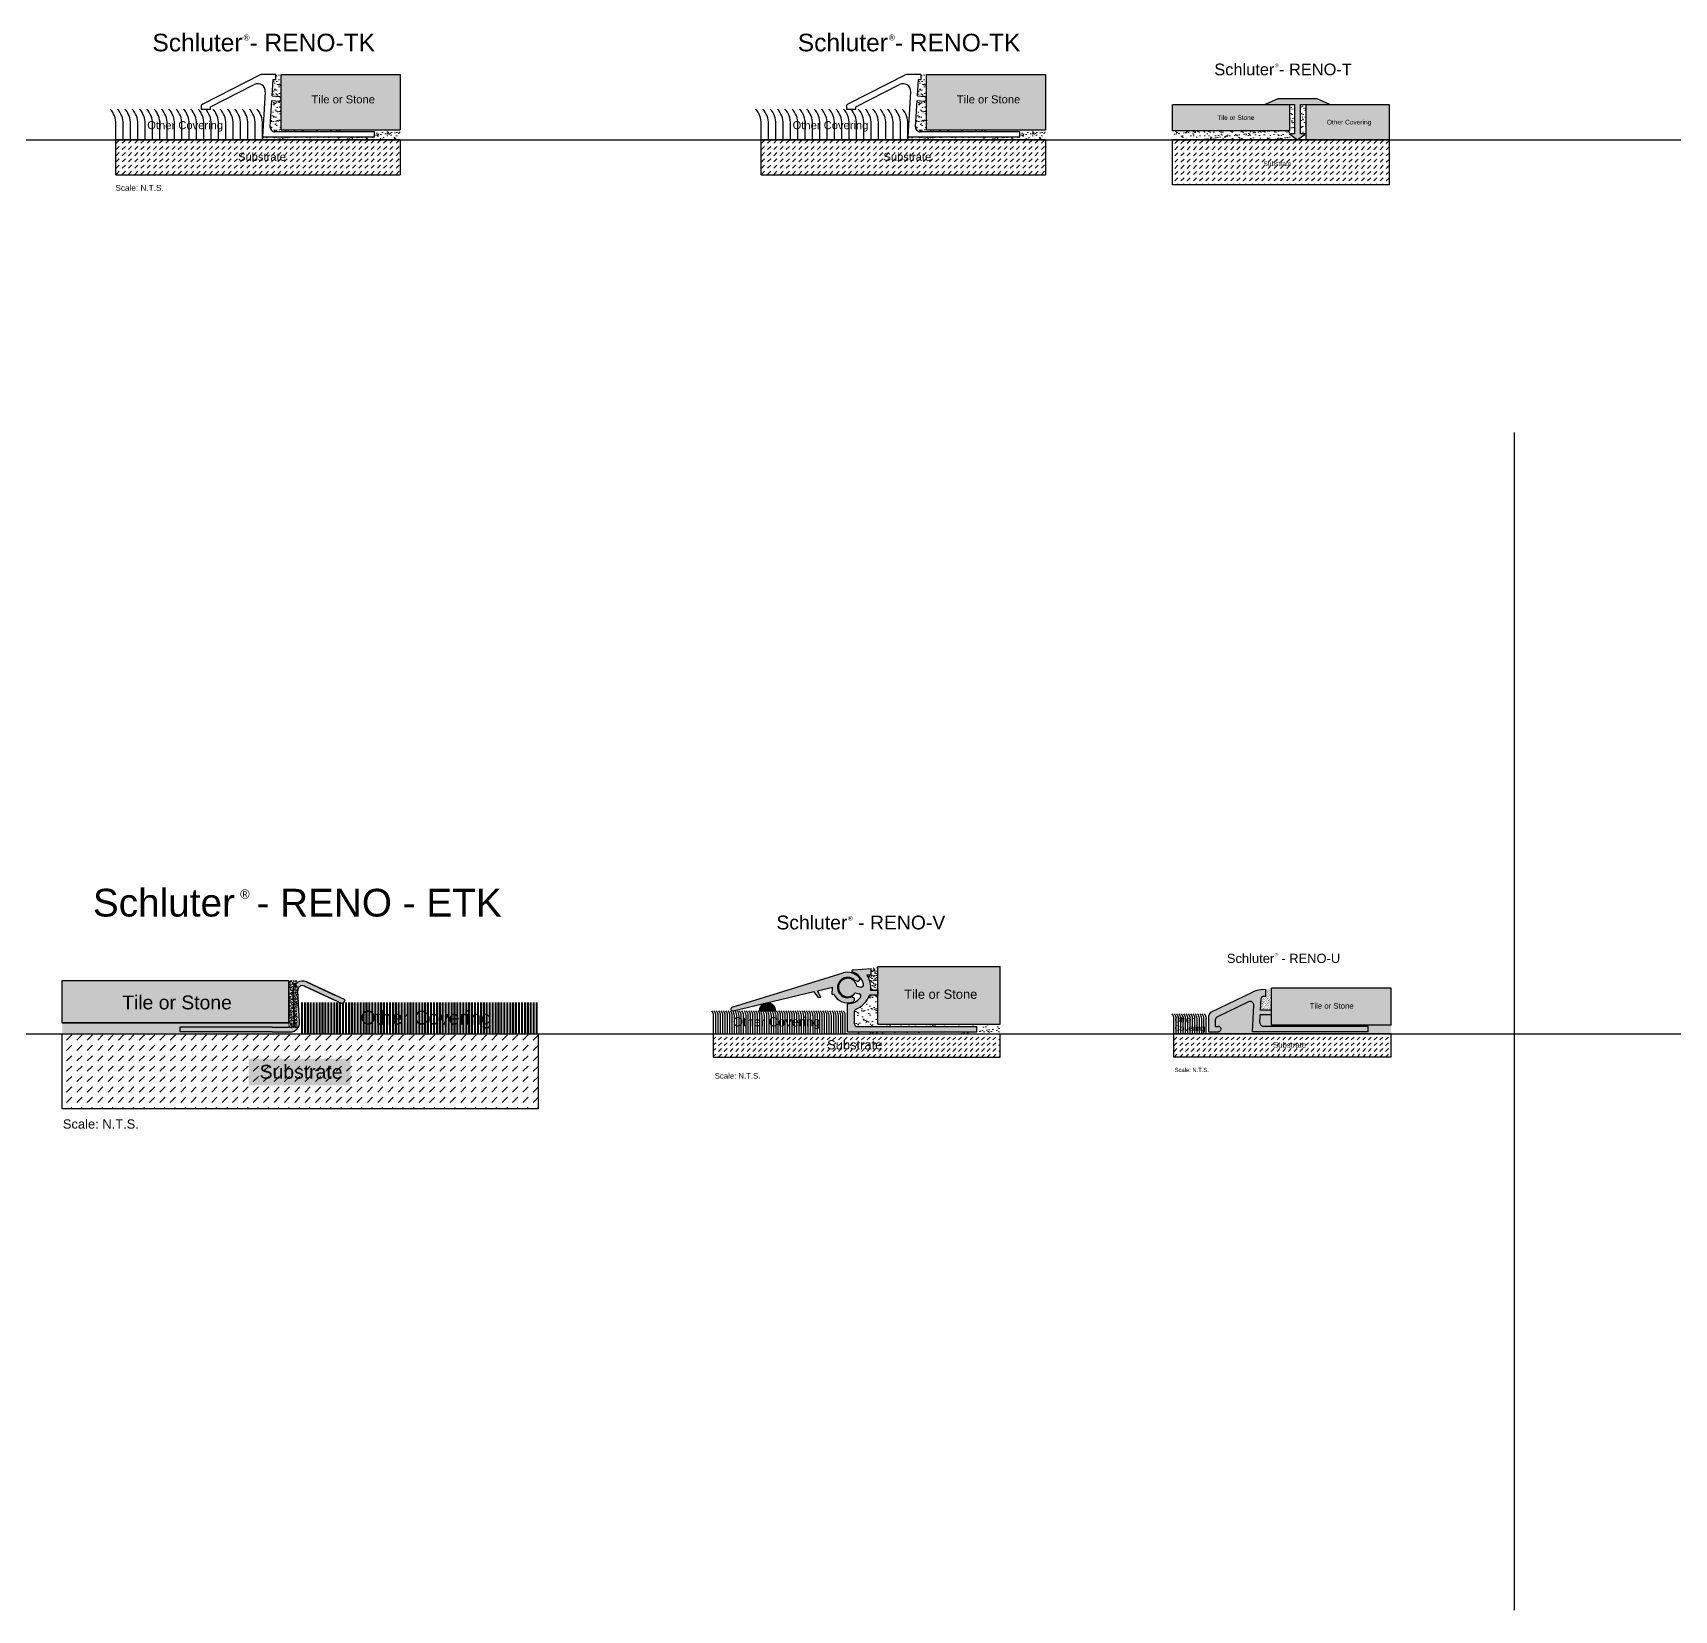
# Model space of a CAD drawing. Header units: inches. Extents: x -272 to 9, y 8 to 62.
# Drawn here: x -80.15 to -66.16, y 47.51 to 60.95 of the extents above; entities that cross this region are included whole.
import ezdxf

# ---------------------------------------------------------------- set-up
doc = ezdxf.new("R2010")
doc.units = ezdxf.units.IN
doc.header["$LTSCALE"] = 0.75
doc.header["$MEASUREMENT"] = 0
doc.linetypes.add('VONLAYER', pattern=[0])
for name, color, linetype in [('1', 1, 'Continuous'), ('Bem', 3, 'Continuous'), ('INSTALLATION', 7, 'Continuous'), ('INSTALLED', 7, 'Continuous'), ('RENO-T', 7, 'Continuous'), ('RENO-TK', 7, 'Continuous'), ('SCHLUTER-RENO-U-80', 7, 'Continuous'), ('SCHLÜTER-RENO-V-125-30', 7, 'Continuous'), ('TEXT', 7, 'Continuous'), ('var3', 7, 'Continuous'), ('var4', 7, 'Continuous')]:
    doc.layers.add(name, color=color, linetype=linetype)
doc.layers.add('HATCH', color=249, linetype='Continuous', lineweight=15)
doc.styles.add('ARIAL', font='arial.ttf')
doc.styles.add('STYLE1', font='arial.ttf')
pattern_1 = [(37.5, (-87.375685, 48.623307), (-0.000629932, 0.0192682), [0, -0.01519997, 0, -0.016999966, 0, -0.016249968]), (7.5, (-87.375685, 48.623307), (0.01769773, 0.028221404), [0, -0.008199984, 0, -0.013699973, 0, -0.00524999]), (327.5, (-87.387985, 48.623307), (0.03114137, 5.6582e-05), [0, -0.00499999, 0, -0.017999964, 0, -0.023499953]), (317.5, (-87.387985, 48.623307), (0.03006122, 0.00877673), [0, -0.002499995, 0, -0.011799976, 0, -0.013499973])]

msp = doc.modelspace()

# ---------------------------------------------------------------- hatches: boundary and pattern name
msp.add_hatch(color=253).paths.add_polyline_path([(-77.968, 52.87), (-79.903, 52.87), (-79.903, 52.512), (-77.968, 52.512)])
h = msp.add_hatch()
h.set_pattern_fill('DASH', color=256, scale=0.019685, angle=45, style=0)
h.set_pattern_definition([(45, (-82.513, 47.6803), (9e-18, 0.08838817), [0.0624999, -0.0624999])])
h.paths.add_polyline_path([(-79.898, 52.418), (-75.842, 52.418), (-75.842, 51.781), (-79.898, 51.781)])
at = {"true_color": 0xffffff}
msp.add_hatch(color=7, dxfattribs=at).paths.add_polyline_path([(-78.31, 52.207), (-77.44, 52.207), (-77.44, 51.979), (-78.31, 51.979)])
at = {"layer": 'Bem'}
msp.add_hatch(color=0, dxfattribs=at).paths.add_polyline_path([(-77.818, 52.861, 0.567987), (-77.93, 52.785), (-77.916, 52.516, -0.428611), (-77.955, 52.474), (-78.11, 52.474), (-78.898, 52.474), (-78.898, 52.435), (-78.11, 52.435), (-77.955, 52.435, 0.429635), (-77.876, 52.518), (-77.891, 52.787, -0.569168), (-77.835, 52.825), (-77.505, 52.671), (-77.488, 52.707)])
h = msp.add_hatch(dxfattribs=at)
h.set_pattern_fill('AR-SAND', scale=0.0003937, style=0)
h.set_pattern_definition(pattern_1)
h.paths.add_polyline_path([(-77.969, 52.873), (-77.893, 52.873), (-77.893, 52.471), (-77.969, 52.471)])
h = msp.add_hatch(dxfattribs=at)
h.set_pattern_fill('PLAST', color=1, scale=0.003937, angle=90, style=0)
h.set_pattern_definition([(90, (-87.375685, 48.623307), (-0.02499995, 2e-18), []), (90, (-87.37881, 48.623307), (-0.02499995, 2e-18), []), (90, (-87.381935, 48.623307), (-0.02499995, 2e-18), [])])
h.paths.add_polyline_path([(-77.862, 52.685), (-75.844, 52.685), (-75.844, 52.422), (-77.862, 52.422)])
h = msp.add_hatch(dxfattribs=at)
h.set_pattern_fill('AR-SAND', scale=0.0003937, style=0)
h.set_pattern_definition(pattern_1)
h.paths.add_polyline_path([(-77.947, 52.511), (-79.898, 52.511), (-79.898, 52.417), (-77.947, 52.417)])
at = {"layer": 'HATCH', "linetype": 'Continuous'}
h = msp.add_hatch(dxfattribs=at)
h.set_pattern_fill('AR-SAND', color=255, scale=0.03, style=0)
h.set_pattern_definition([(37.5, (-82.35652, 57.301523), (-0.0018898, 0.0578047), [0, -0.0456, 0, -0.051, 0, -0.04875]), (7.5, (-82.35652, 57.30152), (0.0530933, 0.0846644), [0, -0.0246, 0, -0.0411, 0, -0.01575]), (327.5, (-82.39342, 57.301523), (0.09342426, 0.00016977), [0, -0.015, 0, -0.054, 0, -0.0705]), (317.5, (-82.39342, 57.30152), (0.0901838, 0.0263303), [0, -0.0075, 0, -0.0354, 0, -0.0405])])
h.paths.add_polyline_path([(-78.088, 60.104, -0.432624), (-78.126, 60.144), (-78.112, 60.37), (-78.054, 60.365, 1), (-78.051, 60.404), (-78.109, 60.409), (-78.1, 60.548), (-78.078, 60.548), (-78.078, 60.593), (-78.033, 60.593), (-78.033, 60.12), (-77.019, 60.12), (-77.019, 60.034), (-78.192, 60.034), (-78.192, 60.06), (-77.236, 60.06), (-77.236, 60.104)])
for color, points in [(9, [(-77.019, 60.593), (-78.033, 60.593), (-78.033, 60.12), (-77.019, 60.12)]), (9, [(-71.52, 60.593), (-72.533, 60.593), (-72.533, 60.12), (-71.52, 60.12)]), (7, [(-69.204, 60.384), (-69.538, 60.384), (-69.646, 60.337), (-69.396, 60.337), (-69.396, 60.086), (-69.438, 60.086), (-69.371, 60.034), (-69.304, 60.086), (-69.346, 60.086), (-69.346, 60.337), (-69.095, 60.337)]), (7, [(-74.189, 52.645, 0.967304), (-74.181, 52.615), (-73.492, 52.778), (-73.452, 52.727), (-73.433, 52.732), (-73.462, 52.786), (-73.335, 52.816), (-73.337, 52.755), (-73.323, 52.758, 0.394969), (-73.158, 52.692, 0.592197), (-73.153, 52.726), (-73.166, 52.736, -1.913375), (-73.146, 52.877), (-73.132, 52.87, 1.018264), (-73.111, 52.903, 0.283813), (-73.244, 52.937)]), (7, [(-73.094, 52.817), (-73.127, 52.825, 5.138733), (-73.141, 52.768), (-73.107, 52.76, -0.546488), (-73.096, 52.729, -0.231754), (-73.205, 52.675), (-73.205, 52.437), (-72.103, 52.437), (-72.103, 52.481), (-73.126, 52.481, -0.414214), (-73.146, 52.5), (-73.146, 52.611, -0.30896), (-73.134, 52.63, 0.218984), (-73.019, 52.748), (-72.947, 52.748), (-72.947, 52.792), (-73.01, 52.792, 0.171827), (-73.04, 52.919), (-73.005, 52.919), (-73.005, 52.974), (-73.16, 52.963, 0.697051), (-73.164, 52.945, -0.27319), (-73.07, 52.841, -0.546488)]), (9, [(-72.947, 52.992), (-71.906, 52.992), (-71.906, 52.5), (-72.947, 52.5)]), (7, [(-69.743, 52.662), (-69.754, 52.437), (-68.77, 52.437), (-68.77, 52.482), (-69.66, 52.482, -0.429634), (-69.691, 52.516), (-69.688, 52.581), (-69.593, 52.581), (-69.593, 52.62), (-69.686, 52.62), (-69.68, 52.72, -0.39896), (-69.661, 52.738), (-69.64, 52.738), (-69.64, 52.797), (-69.683, 52.794, 0.091053), (-69.751, 52.775), (-70.106, 52.603, 0.287641), (-70.128, 52.568), (-70.128, 52.437), (-70.045, 52.437, 0.414214), (-70.022, 52.46, 0.414214), (-70.045, 52.482), (-70.069, 52.482), (-70.069, 52.543, -0.287641), (-70.058, 52.561), (-69.788, 52.692, -0.57045)]), (9, [(-68.573, 52.807), (-69.593, 52.807), (-69.593, 52.492), (-68.573, 52.492)]), (9, [(-73.819, 52.614, 0.414214), (-73.888, 52.684), (-73.92, 52.677, 0.283229), (-73.958, 52.614)])]:
    msp.add_hatch(color=color, dxfattribs=at).paths.add_polyline_path(points)
h = msp.add_hatch(dxfattribs=at)
h.set_pattern_fill('AR-SAND', color=255, scale=0.03, style=0)
h.set_pattern_definition([(37.5, (-76.85683, 57.301523), (-0.0018898, 0.0578047), [0, -0.0456, 0, -0.051, 0, -0.04875]), (7.5, (-76.85683, 57.30152), (0.0530933, 0.0846644), [0, -0.0246, 0, -0.0411, 0, -0.01575]), (327.5, (-76.89373, 57.301523), (0.09342426, 0.00016977), [0, -0.015, 0, -0.054, 0, -0.0705]), (317.5, (-76.89373, 57.30152), (0.0901838, 0.0263303), [0, -0.0075, 0, -0.0354, 0, -0.0405])])
h.paths.add_polyline_path([(-72.588, 60.104, -0.432624), (-72.626, 60.144), (-72.612, 60.37), (-72.555, 60.365, 1), (-72.551, 60.404), (-72.609, 60.409), (-72.601, 60.548), (-72.578, 60.548), (-72.578, 60.593), (-72.533, 60.593), (-72.533, 60.12), (-71.52, 60.12), (-71.52, 60.034), (-72.692, 60.034), (-72.692, 60.06), (-71.736, 60.06), (-71.736, 60.104)])
h = msp.add_hatch(dxfattribs=at)
h.set_pattern_fill('AR-SAND', scale=0.03, style=0)
h.set_pattern_definition([(37.5, (-70.4709, 58.67839), (-0.0018898, 0.0578047), [0, -0.0456, 0, -0.051, 0, -0.04875]), (7.5, (-70.4709, 58.67839), (0.0530933, 0.0846644), [0, -0.0246, 0, -0.0411, 0, -0.01575]), (327.5, (-70.5078, 58.67839), (0.0934243, 0.0001698), [0, -0.015, 0, -0.054, 0, -0.0705]), (317.5, (-70.5078, 58.67839), (0.0901838, 0.0263303), [0, -0.0075, 0, -0.0354, 0, -0.0405])])
h.paths.add_polyline_path([(-69.297, 60.334), (-69.346, 60.334), (-69.346, 60.086), (-69.304, 60.086), (-69.371, 60.034), (-69.297, 60.034)])
h.paths.add_polyline_path([(-69.438, 60.086), (-69.396, 60.086), (-69.396, 60.334), (-69.436, 60.334), (-69.436, 60.112), (-70.435, 60.112), (-70.435, 60.034), (-69.371, 60.034), (-69.371, 60.034)])
h = msp.add_hatch(color=254, dxfattribs=at)
h.paths.add_polyline_path([(-69.436, 60.112), (-69.436, 60.334), (-70.435, 60.334), (-70.435, 60.112)])
h.paths.add_polyline_path([(-69.297, 60.034), (-68.587, 60.034), (-68.587, 60.334), (-69.297, 60.334)])
h = msp.add_hatch(dxfattribs=at)
h.set_pattern_fill('DASH', scale=0.3, angle=45, style=0)
h.set_pattern_definition([(45, (-82.35652, 57.301523), (3e-18, 0.053033), [0.0375, -0.0375])])
h.paths.add_polyline_path([(-77.019, 59.737), (-77.019, 60.034), (-79.442, 60.034), (-79.442, 59.737)])
h.paths.add_polyline_path([(-78.418, 59.837), (-77.974, 59.837), (-77.974, 59.943), (-78.418, 59.943)], flags=24)
h = msp.add_hatch(dxfattribs=at)
h.set_pattern_fill('DASH', scale=0.3, angle=45, style=0)
h.set_pattern_definition([(45, (-76.85683, 57.301523), (3e-18, 0.053033), [0.0375, -0.0375])])
h.paths.add_polyline_path([(-71.52, 59.737), (-71.52, 60.034), (-73.942, 60.034), (-73.942, 59.737)])
h.paths.add_polyline_path([(-72.918, 59.837), (-72.475, 59.837), (-72.475, 59.943), (-72.918, 59.943)], flags=24)
h = msp.add_hatch(dxfattribs=at)
h.set_pattern_fill('DASH', scale=0.3, angle=45, style=0)
h.set_pattern_definition([(45, (-70.470902, 58.67839), (3e-18, 0.053033), [0.0375, -0.0375])])
h.paths.add_polyline_path([(-70.435, 59.651), (-68.587, 59.651), (-68.587, 60.034), (-70.435, 60.034)])
h.paths.add_polyline_path([(-69.672, 59.801), (-69.412, 59.801), (-69.412, 59.863), (-69.672, 59.863)], flags=24)
h = msp.add_hatch(dxfattribs=at)
h.set_pattern_fill('AR-SAND', scale=0.015748, style=0)
h.set_pattern_definition([(37.5, (-89.89458, 48.566603), (-0.00099202, 0.03034362), [0, -0.02393696, 0, -0.0267716, 0, -0.0255905]), (7.5, (-89.89458, 48.566603), (0.02787044, 0.04444316), [0, -0.01291336, 0, -0.02157476, 0, -0.0082677]), (327.5, (-89.91395, 48.566603), (0.049041506, 8.912e-05), [0, -0.007874, 0, -0.0283464, 0, -0.0370078]), (317.5, (-89.91395, 48.566603), (0.04734048, 0.01382163), [0, -0.003937, 0, -0.01858264, 0, -0.0212598])])
h.paths.add_polyline_path([(-72.947, 52.992), (-73.005, 52.974), (-73.005, 52.919), (-73.04, 52.919, -0.171827), (-73.01, 52.792), (-72.947, 52.792)])
h = msp.add_hatch(dxfattribs=at)
h.set_pattern_fill('AR-SAND', scale=0.03937, style=0)
h.set_pattern_definition([(37.5, (-89.89458, 48.566603), (-0.00248005, 0.07585905), [0, -0.0598424, 0, -0.066929, 0, -0.06397625]), (7.5, (-89.89458, 48.5666), (0.0696761, 0.1111079), [0, -0.0322834, 0, -0.0539369, 0, -0.02066925]), (327.5, (-89.943005, 48.5666), (0.12260377, 0.0002228), [0, -0.019685, 0, -0.070866, 0, -0.0925195]), (317.5, (-89.94301, 48.5666), (0.1183512, 0.0345541), [0, -0.0098425, 0, -0.0464566, 0, -0.0531495])])
h.paths.add_polyline_path([(-72.947, 52.748), (-73.019, 52.748, -0.218984), (-73.134, 52.63, 0.30896), (-73.146, 52.611), (-73.146, 52.5, 0.414214), (-73.126, 52.481), (-72.103, 52.481), (-72.103, 52.437), (-73.205, 52.437), (-73.225, 52.418), (-71.906, 52.418), (-71.906, 52.5), (-72.947, 52.5)])
h = msp.add_hatch(dxfattribs=at)
h.set_pattern_fill('AR-SAND', scale=0.007874, style=0)
h.set_pattern_definition([(37.5, (-70.325184, 52.22067), (-0.00049601, 0.01517181), [0, -0.01196848, 0, -0.0133858, 0, -0.01279525]), (7.5, (-70.325184, 52.22067), (0.01393522, 0.02222158), [0, -0.00645668, 0, -0.01078738, 0, -0.00413385]), (327.5, (-70.334869, 52.22067), (0.02452075, 4.456e-05), [0, -0.003937, 0, -0.0141732, 0, -0.0185039]), (317.5, (-70.33487, 52.22067), (0.02367024, 0.0069108), [0, -0.0019685, 0, -0.00929132, 0, -0.0106299])])
h.paths.add_polyline_path([(-69.593, 52.807), (-69.64, 52.797), (-69.64, 52.738), (-69.661, 52.738, 0.39896), (-69.68, 52.72), (-69.686, 52.62), (-69.593, 52.62)])
h = msp.add_hatch(dxfattribs=at)
h.set_pattern_fill('AR-SAND', scale=0.019685, style=0)
h.set_pattern_definition([(37.5, (-70.325184, 52.22067), (-0.00124, 0.0379295), [0, -0.0299212, 0, -0.0334645, 0, -0.0319881]), (7.5, (-70.325184, 52.22067), (0.034838, 0.055554), [0, -0.0161417, 0, -0.02696845, 0, -0.01033463]), (327.5, (-70.349397, 52.22067), (0.0613019, 0.0001114), [0, -0.0098425, 0, -0.035433, 0, -0.04625975]), (317.5, (-70.349397, 52.22067), (0.0591756, 0.017277), [0, -0.00492125, 0, -0.0232283, 0, -0.02657475])])
h.paths.add_polyline_path([(-69.743, 52.662, 0.57045), (-69.788, 52.692), (-70.058, 52.561, 0.287641), (-70.069, 52.543), (-70.069, 52.482), (-70.045, 52.482, -0.414214), (-70.022, 52.46, -0.414214), (-70.045, 52.437), (-70.128, 52.437), (-70.148, 52.418), (-68.573, 52.418), (-68.573, 52.492), (-69.593, 52.492), (-69.593, 52.581), (-69.688, 52.581), (-69.691, 52.516, 0.429634), (-69.66, 52.482), (-68.77, 52.482), (-68.77, 52.437), (-69.754, 52.437)])
h = msp.add_hatch(dxfattribs=at)
h.set_pattern_fill('DASH', scale=0.27559, angle=45, style=0)
h.set_pattern_definition([(45, (-89.89458, 48.566603), (4e-18, 0.04871789), [0.03444875, -0.03444875])])
h.paths.add_polyline_path([(-71.906, 52.221), (-71.906, 52.418), (-74.347, 52.418), (-74.347, 52.221)])
h.paths.add_polyline_path([(-73.4, 52.264), (-72.888, 52.264), (-72.888, 52.386), (-73.4, 52.386)], flags=24)
h = msp.add_hatch(dxfattribs=at)
h.set_pattern_fill('DASH', scale=0.27559, angle=45, style=0)
h.set_pattern_definition([(45, (-70.325184, 52.22067), (4e-18, 0.0487179), [0.0344488, -0.0344488])])
h.paths.add_polyline_path([(-68.573, 52.221), (-68.573, 52.418), (-70.424, 52.418), (-70.424, 52.221)])
h.paths.add_polyline_path([(-69.591, 52.287), (-69.284, 52.287), (-69.284, 52.36), (-69.591, 52.36)], flags=24)

# ---------------------------------------------------------------- linework, layer by layer
for p, q in [((-77.968, 52.87), (-77.968, 52.512)), ((-77.968, 52.512), (-79.903, 52.512))]:
    msp.add_line(p, q)
at = {"color": 1}
msp.add_lwpolyline([(-77.968, 52.87), (-79.903, 52.87), (-79.903, 52.512), (-77.968, 52.512)], close=True, dxfattribs=at)
msp.add_lwpolyline([(-79.898, 52.418), (-75.842, 52.418), (-75.842, 51.781), (-79.898, 51.781)], close=True)
at = {"layer": '1'}
for p, q in [((-89.34, 60.034), (-50.345, 60.034)), ((-67.524, 57.541), (-67.524, 47.509)), ((-90.769, 52.418), (8.64, 52.418))]:
    msp.add_line(p, q, dxfattribs=at)
at = {"layer": 'INSTALLATION', "color": 1, "linetype": 'Continuous'}
for p, q in [((-72.947, 52.5), (-72.947, 52.992)), ((-72.947, 52.992), (-71.906, 52.992)), ((-71.906, 52.5), (-71.906, 52.992)), ((-69.593, 52.492), (-69.593, 52.807)), ((-68.573, 52.807), (-69.593, 52.807)), ((-68.573, 52.492), (-68.573, 52.807)), ((-73.958, 52.614), (-73.819, 52.614)), ((-73.92, 52.677), (-73.888, 52.684)), ((-74.347, 52.418), (-74.347, 52.575)), ((-74.327, 52.418), (-74.327, 52.575)), ((-74.308, 52.418), (-74.308, 52.575)), ((-74.288, 52.418), (-74.288, 52.575)), ((-74.268, 52.418), (-74.268, 52.575)), ((-74.248, 52.418), (-74.248, 52.575)), ((-74.229, 52.418), (-74.229, 52.575)), ((-74.209, 52.418), (-74.209, 52.575)), ((-74.189, 52.418), (-74.189, 52.575)), ((-74.17, 52.418), (-74.17, 52.575)), ((-74.15, 52.418), (-74.15, 52.575)), ((-74.13, 52.418), (-74.13, 52.575)), ((-74.111, 52.418), (-74.111, 52.575)), ((-74.091, 52.418), (-74.091, 52.575)), ((-74.071, 52.418), (-74.071, 52.575)), ((-74.052, 52.418), (-74.052, 52.575)), ((-74.032, 52.418), (-74.032, 52.575)), ((-74.012, 52.418), (-74.012, 52.575)), ((-73.993, 52.418), (-73.993, 52.575)), ((-73.973, 52.418), (-73.973, 52.575)), ((-73.953, 52.418), (-73.953, 52.575)), ((-73.934, 52.418), (-73.934, 52.575)), ((-73.914, 52.418), (-73.914, 52.575)), ((-73.894, 52.418), (-73.894, 52.575)), ((-73.874, 52.418), (-73.874, 52.575)), ((-73.855, 52.418), (-73.855, 52.575)), ((-73.835, 52.418), (-73.835, 52.575)), ((-73.815, 52.418), (-73.815, 52.575)), ((-73.796, 52.418), (-73.796, 52.575)), ((-73.776, 52.418), (-73.776, 52.575)), ((-73.756, 52.418), (-73.756, 52.575)), ((-73.737, 52.418), (-73.737, 52.575)), ((-73.717, 52.418), (-73.717, 52.575)), ((-73.697, 52.418), (-73.697, 52.575)), ((-73.678, 52.418), (-73.678, 52.575)), ((-73.658, 52.418), (-73.658, 52.575)), ((-73.638, 52.418), (-73.638, 52.575)), ((-73.619, 52.418), (-73.619, 52.575)), ((-73.599, 52.418), (-73.599, 52.575)), ((-73.579, 52.418), (-73.579, 52.575)), ((-73.56, 52.418), (-73.56, 52.575)), ((-73.54, 52.418), (-73.54, 52.575)), ((-73.52, 52.418), (-73.52, 52.575)), ((-73.5, 52.418), (-73.5, 52.575)), ((-73.481, 52.418), (-73.481, 52.575)), ((-73.461, 52.418), (-73.461, 52.575)), ((-73.441, 52.418), (-73.441, 52.575)), ((-73.422, 52.418), (-73.422, 52.575)), ((-73.402, 52.418), (-73.402, 52.575)), ((-73.382, 52.418), (-73.382, 52.575)), ((-73.363, 52.418), (-73.363, 52.575)), ((-73.343, 52.418), (-73.343, 52.575)), ((-73.323, 52.418), (-73.323, 52.575)), ((-73.304, 52.418), (-73.304, 52.575)), ((-73.284, 52.418), (-73.284, 52.575)), ((-73.264, 52.418), (-73.264, 52.575)), ((-73.245, 52.418), (-73.245, 52.575)), ((-73.225, 52.418), (-73.225, 52.575)), ((-72.947, 52.5), (-71.906, 52.5)), ((-70.424, 52.221), (-70.424, 52.549)), ((-70.404, 52.418), (-70.404, 52.549)), ((-70.384, 52.418), (-70.384, 52.549)), ((-70.365, 52.418), (-70.365, 52.549)), ((-70.345, 52.418), (-70.345, 52.549)), ((-70.325, 52.418), (-70.325, 52.549)), ((-70.305, 52.418), (-70.305, 52.549)), ((-70.286, 52.418), (-70.286, 52.549)), ((-70.266, 52.418), (-70.266, 52.549)), ((-70.246, 52.418), (-70.246, 52.549)), ((-70.227, 52.418), (-70.227, 52.549)), ((-70.207, 52.418), (-70.207, 52.549)), ((-70.187, 52.418), (-70.187, 52.549)), ((-70.168, 52.418), (-70.168, 52.549)), ((-70.148, 52.418), (-70.148, 52.549)), ((-68.573, 52.492), (-69.593, 52.492)), ((-74.347, 52.221), (-74.347, 52.418)), ((-74.347, 52.418), (-71.906, 52.418)), ((-71.906, 52.221), (-71.906, 52.418)), ((-68.573, 52.418), (-70.424, 52.418)), ((-68.573, 52.221), (-68.573, 52.418)), ((-74.347, 52.221), (-71.906, 52.221)), ((-68.573, 52.221), (-70.424, 52.221))]:
    msp.add_line(p, q, dxfattribs=at)
for centre, radius, start, end in [((-74.406, 52.575), 0.0591, 0, 41.8103), ((-74.386, 52.575), 0.0591, 0, 41.8103), ((-74.367, 52.575), 0.0591, 0, 41.8103), ((-74.347, 52.575), 0.0591, 0, 41.8103), ((-74.327, 52.575), 0.0591, 0, 41.8103), ((-74.308, 52.575), 0.0591, 0, 41.8103), ((-74.288, 52.575), 0.0591, 0, 41.8103), ((-74.268, 52.575), 0.0591, 0, 41.8103), ((-74.248, 52.575), 0.0591, 0, 41.8103), ((-74.229, 52.575), 0.0591, 0, 41.4772), ((-74.209, 52.575), 0.0591, 0, 41.8103), ((-74.189, 52.575), 0.0591, 0, 41.8103), ((-74.17, 52.575), 0.0591, 0, 41.8103), ((-74.15, 52.575), 0.0591, 0, 41.8103), ((-74.13, 52.575), 0.0591, 0, 41.8103), ((-74.111, 52.575), 0.0591, 0, 41.8103), ((-74.091, 52.575), 0.0591, 0, 41.8103), ((-74.071, 52.575), 0.0591, 0, 41.8103), ((-74.052, 52.575), 0.0591, 0, 41.8103), ((-74.032, 52.575), 0.0591, 0, 41.8103), ((-74.012, 52.575), 0.0591, 0, 41.8103), ((-73.888, 52.614), 0.0697, 116.7453, 180), ((-73.993, 52.575), 0.0591, 0, 41.8103), ((-73.973, 52.575), 0.0591, 0, 41.8103), ((-73.953, 52.575), 0.0591, 0, 41.8103), ((-73.934, 52.575), 0.0591, 0, 41.8103), ((-73.888, 52.614), 0.0697, 0, 90), ((-73.914, 52.575), 0.0591, 0, 41.8103), ((-73.894, 52.575), 0.0591, 0, 41.8103), ((-73.874, 52.575), 0.0591, 0, 41.8103), ((-73.855, 52.575), 0.0591, 0, 41.8103), ((-73.835, 52.575), 0.0591, 0, 41.8103), ((-73.815, 52.575), 0.0591, 0, 41.8103), ((-73.796, 52.575), 0.0591, 0, 41.8103), ((-73.776, 52.575), 0.0591, 0, 41.8103), ((-73.756, 52.575), 0.0591, 0, 41.8103), ((-73.737, 52.575), 0.0591, 0, 41.8103), ((-73.717, 52.575), 0.0591, 0, 41.8103), ((-73.697, 52.575), 0.0591, 0, 41.8103), ((-73.678, 52.575), 0.0591, 0, 41.8103), ((-73.658, 52.575), 0.0591, 0, 41.8103), ((-73.638, 52.575), 0.0591, 0, 41.8103), ((-73.619, 52.575), 0.0591, 0, 41.8103), ((-73.599, 52.575), 0.0591, 0, 41.8103), ((-73.579, 52.575), 0.0591, 0, 41.8103), ((-73.56, 52.575), 0.0591, 0, 41.8103), ((-73.54, 52.575), 0.0591, 0, 41.8103), ((-73.52, 52.575), 0.0591, 0, 41.8103), ((-73.5, 52.575), 0.0591, 0, 41.8103), ((-73.481, 52.575), 0.0591, 0, 41.8103), ((-73.461, 52.575), 0.0591, 0, 41.8103), ((-73.441, 52.575), 0.0591, 0, 41.8103), ((-73.422, 52.575), 0.0591, 0, 41.8103), ((-73.402, 52.575), 0.0591, 0, 41.8103), ((-73.382, 52.575), 0.0591, 0, 41.8103), ((-73.363, 52.575), 0.0591, 0, 41.8103), ((-73.343, 52.575), 0.0591, 0, 41.8103), ((-73.323, 52.575), 0.0591, 0, 41.8103), ((-73.304, 52.575), 0.0591, 0, 41.8103), ((-73.284, 52.575), 0.0591, 0, 41.8103), ((-70.483, 52.549), 0.0591, 0, 41.8103), ((-70.463, 52.549), 0.0591, 0, 41.8103), ((-70.443, 52.549), 0.0591, 0, 41.8103), ((-70.424, 52.549), 0.0591, 0, 41.8103), ((-70.404, 52.549), 0.0591, 0, 41.8103), ((-70.384, 52.549), 0.0591, 0, 41.8103), ((-70.365, 52.549), 0.0591, 0, 41.8103), ((-70.345, 52.549), 0.0591, 0, 41.8103), ((-70.325, 52.549), 0.0591, 0, 41.8103), ((-70.305, 52.549), 0.0591, 0, 41.8103), ((-70.286, 52.549), 0.0591, 0, 41.8103), ((-70.266, 52.549), 0.0591, 0, 41.8103), ((-70.246, 52.549), 0.0591, 0, 41.8103), ((-70.227, 52.549), 0.0591, 0, 41.8103), ((-70.207, 52.549), 0.0591, 0, 41.8103)]:
    msp.add_arc(centre, radius, start, end, dxfattribs=at)
at = {"layer": 'INSTALLED', "color": 1, "linetype": 'Continuous'}
for p, q in [((-78.033, 60.12), (-78.033, 60.593)), ((-78.033, 60.593), (-77.019, 60.593)), ((-77.019, 60.593), (-77.019, 60.12)), ((-72.533, 60.12), (-72.533, 60.593)), ((-72.533, 60.593), (-71.52, 60.593)), ((-71.52, 60.593), (-71.52, 60.12)), ((-69.436, 60.334), (-70.435, 60.334)), ((-70.435, 60.112), (-70.435, 60.334)), ((-69.436, 60.112), (-69.436, 60.334)), ((-69.297, 60.034), (-69.297, 60.334)), ((-68.587, 60.334), (-69.297, 60.334)), ((-68.587, 59.651), (-68.587, 60.334)), ((-79.442, 60.034), (-79.442, 60.172)), ((-79.379, 60.034), (-79.379, 60.172)), ((-79.317, 60.034), (-79.317, 60.172)), ((-79.254, 60.034), (-79.254, 60.172)), ((-79.192, 60.034), (-79.192, 60.172)), ((-79.129, 60.034), (-79.129, 60.172)), ((-79.067, 60.034), (-79.067, 60.172)), ((-79.004, 60.034), (-79.004, 60.172)), ((-78.942, 60.034), (-78.942, 60.172)), ((-78.879, 60.034), (-78.879, 60.172)), ((-78.817, 60.034), (-78.817, 60.172)), ((-78.754, 60.034), (-78.754, 60.172)), ((-78.692, 60.034), (-78.692, 60.172)), ((-78.629, 60.034), (-78.629, 60.172)), ((-78.567, 60.034), (-78.567, 60.172)), ((-78.504, 60.034), (-78.504, 60.172)), ((-78.442, 60.034), (-78.442, 60.172)), ((-78.379, 60.034), (-78.379, 60.172)), ((-78.317, 60.034), (-78.317, 60.172)), ((-78.254, 60.034), (-78.254, 60.172)), ((-78.192, 60.034), (-78.192, 60.172)), ((-73.942, 60.034), (-73.942, 60.172)), ((-73.879, 60.034), (-73.879, 60.172)), ((-73.817, 60.034), (-73.817, 60.172)), ((-73.754, 60.034), (-73.754, 60.172)), ((-73.692, 60.034), (-73.692, 60.172)), ((-73.629, 60.034), (-73.629, 60.172)), ((-73.567, 60.034), (-73.567, 60.172)), ((-73.504, 60.034), (-73.504, 60.172)), ((-73.442, 60.034), (-73.442, 60.172)), ((-73.379, 60.034), (-73.379, 60.172)), ((-73.317, 60.034), (-73.317, 60.172)), ((-73.254, 60.034), (-73.254, 60.172)), ((-73.192, 60.034), (-73.192, 60.172)), ((-73.129, 60.034), (-73.129, 60.172)), ((-73.067, 60.034), (-73.067, 60.172)), ((-73.004, 60.034), (-73.004, 60.172)), ((-72.942, 60.034), (-72.942, 60.172)), ((-72.879, 60.034), (-72.879, 60.172)), ((-72.817, 60.034), (-72.817, 60.172)), ((-72.754, 60.034), (-72.754, 60.172)), ((-72.692, 60.034), (-72.692, 60.172)), ((-79.442, 59.737), (-79.442, 60.034)), ((-77.019, 60.034), (-79.442, 60.034)), ((-78.033, 60.12), (-77.019, 60.12)), ((-77.019, 60.034), (-77.019, 59.737)), ((-73.942, 59.737), (-73.942, 60.034)), ((-71.52, 60.034), (-73.942, 60.034)), ((-72.533, 60.12), (-71.52, 60.12)), ((-71.52, 60.034), (-71.52, 59.737)), ((-69.436, 60.112), (-70.435, 60.112)), ((-70.435, 59.651), (-70.435, 60.034)), ((-68.587, 60.034), (-70.435, 60.034)), ((-79.442, 59.737), (-77.019, 59.737)), ((-73.942, 59.737), (-71.52, 59.737)), ((-68.587, 59.651), (-70.435, 59.651))]:
    msp.add_line(p, q, dxfattribs=at)
for centre in [(-79.629, 60.172), (-79.567, 60.172), (-79.504, 60.172), (-79.442, 60.172), (-79.379, 60.172), (-79.317, 60.172), (-79.254, 60.172), (-79.192, 60.172), (-79.129, 60.172), (-79.067, 60.172), (-79.004, 60.172), (-78.942, 60.172), (-78.879, 60.172), (-78.817, 60.172), (-78.754, 60.172), (-78.692, 60.172), (-78.629, 60.172), (-78.567, 60.172), (-78.504, 60.172), (-78.442, 60.172), (-78.379, 60.172), (-74.129, 60.172), (-74.067, 60.172), (-74.004, 60.172), (-73.942, 60.172), (-73.879, 60.172), (-73.817, 60.172), (-73.754, 60.172), (-73.692, 60.172), (-73.629, 60.172), (-73.567, 60.172), (-73.504, 60.172), (-73.442, 60.172), (-73.379, 60.172), (-73.317, 60.172), (-73.254, 60.172), (-73.192, 60.172), (-73.129, 60.172), (-73.067, 60.172), (-73.004, 60.172), (-72.942, 60.172), (-72.879, 60.172)]:
    msp.add_arc(centre, 0.188, 0, 41.8103, dxfattribs=at)
at = {"layer": 'RENO-T', "color": 7, "linetype": 'Continuous'}
msp.add_polyline3d([(-69.538, 60.384, 0), (-69.646, 60.337, 0), (-69.396, 60.337, 0), (-69.396, 60.086, 0), (-69.438, 60.086, 0), (-69.371, 60.034, 0), (-69.304, 60.086, 0), (-69.346, 60.086, 0), (-69.346, 60.337, 0), (-69.095, 60.337, 0), (-69.204, 60.384, 0), (-69.538, 60.384, 0)], dxfattribs=at)
at = {"layer": 'RENO-TK', "color": 7, "linetype": 'Continuous'}
for p, q in [((-78.207, 60.593), (-78.701, 60.34)), ((-78.078, 60.593), (-78.207, 60.593)), ((-78.078, 60.548), (-78.078, 60.593)), ((-72.707, 60.593), (-73.202, 60.34)), ((-72.578, 60.593), (-72.707, 60.593)), ((-72.578, 60.548), (-72.578, 60.593)), ((-78.109, 60.409), (-78.1, 60.548)), ((-78.1, 60.548), (-78.078, 60.548)), ((-72.609, 60.409), (-72.601, 60.548)), ((-72.601, 60.548), (-72.578, 60.548)), ((-78.126, 60.144), (-78.112, 60.37)), ((-78.112, 60.37), (-78.054, 60.365)), ((-78.109, 60.409), (-78.051, 60.404)), ((-72.626, 60.144), (-72.612, 60.37)), ((-72.612, 60.37), (-72.555, 60.365)), ((-72.609, 60.409), (-72.551, 60.404))]:
    msp.add_line(p, q, dxfattribs=at)
for points in [[(-78.635, 60.297, 0), (-78.635, 60.316, 0), (-78.263, 60.507, 0)], [(-78.168, 60.444, 0), (-78.192, 60.06, 0), (-77.236, 60.06, 0), (-77.236, 60.104, 0), (-78.088, 60.104, 0)], [(-73.136, 60.297, 0), (-73.136, 60.316, 0), (-72.763, 60.507, 0)], [(-72.668, 60.444, 0), (-72.692, 60.06, 0), (-71.736, 60.06, 0), (-71.736, 60.104, 0), (-72.588, 60.104, 0)], [(-78.714, 60.32, 0), (-78.714, 60.297, 0), (-78.635, 60.297, 0)], [(-73.214, 60.32, 0), (-73.214, 60.297, 0), (-73.136, 60.297, 0)]]:
    msp.add_polyline3d(points, dxfattribs=at)
for centre, radius, start, end in [((-78.233, 60.448), 0.0656, 356.4221, 117.0712), ((-72.733, 60.448), 0.0656, 356.4221, 117.0712), ((-78.691, 60.32), 0.0232, 117.0712, 180), ((-78.053, 60.384), 0.0197, 265, 85), ((-73.191, 60.32), 0.0232, 117.0712, 180), ((-72.553, 60.384), 0.0197, 265, 85), ((-78.088, 60.142), 0.0383, 176.4221, 270), ((-72.588, 60.142), 0.0383, 176.4221, 270)]:
    msp.add_arc(centre, radius, start, end, dxfattribs=at)
at = {"layer": 'SCHLUTER-RENO-U-80', "color": 7, "linetype": 'Continuous'}
for p, q in [((-69.751, 52.775), (-70.106, 52.603)), ((-69.64, 52.797), (-69.683, 52.794)), ((-69.64, 52.738), (-69.661, 52.738)), ((-69.64, 52.738), (-69.64, 52.797)), ((-69.788, 52.692), (-70.058, 52.561)), ((-69.754, 52.437), (-69.743, 52.662)), ((-69.686, 52.62), (-69.68, 52.72)), ((-69.593, 52.62), (-69.686, 52.62)), ((-69.593, 52.581), (-69.593, 52.62)), ((-70.128, 52.437), (-70.128, 52.568)), ((-70.069, 52.482), (-70.069, 52.543)), ((-70.069, 52.482), (-70.045, 52.482)), ((-69.691, 52.516), (-69.688, 52.581)), ((-69.593, 52.581), (-69.688, 52.581)), ((-68.77, 52.482), (-69.66, 52.482)), ((-68.77, 52.437), (-68.77, 52.482)), ((-70.128, 52.437), (-70.045, 52.437)), ((-68.77, 52.437), (-69.754, 52.437))]:
    msp.add_line(p, q, dxfattribs=at)
for centre, radius, start, end in [((-69.666, 52.598), 0.197, 95, 115.8104), ((-69.661, 52.719), 0.0197, 90, 177), ((-70.089, 52.568), 0.0394, 115.8104, 180), ((-69.774, 52.663), 0.0315, 357, 115.8104), ((-70.05, 52.543), 0.0197, 115.8104, 180), ((-70.045, 52.46), 0.0226, 0, 90), ((-70.045, 52.46), 0.0226, 270, 0), ((-69.66, 52.514), 0.0315, 177, 270)]:
    msp.add_arc(centre, radius, start, end, dxfattribs=at)
at = {"layer": 'SCHLÜTER-RENO-V-125-30', "color": 7, "linetype": 'Continuous'}
for p, q in [((-74.189, 52.645), (-73.244, 52.937)), ((-73.159, 52.963), (-73.005, 52.974)), ((-73.146, 52.877), (-73.132, 52.87)), ((-73.005, 52.919), (-73.04, 52.919)), ((-73.005, 52.919), (-73.005, 52.974)), ((-74.181, 52.615), (-73.492, 52.778)), ((-73.452, 52.727), (-73.492, 52.778)), ((-73.462, 52.786), (-73.335, 52.816)), ((-73.433, 52.732), (-73.462, 52.786)), ((-73.337, 52.755), (-73.335, 52.816)), ((-73.337, 52.755), (-73.323, 52.758)), ((-73.166, 52.736), (-73.153, 52.726)), ((-73.141, 52.768), (-73.107, 52.76)), ((-73.127, 52.825), (-73.094, 52.817)), ((-72.947, 52.748), (-73.019, 52.748)), ((-73.01, 52.792), (-72.947, 52.792)), ((-72.947, 52.792), (-72.947, 52.748)), ((-73.452, 52.727), (-73.433, 52.732)), ((-73.205, 52.437), (-73.205, 52.675)), ((-73.146, 52.5), (-73.146, 52.611)), ((-73.126, 52.481), (-72.103, 52.481)), ((-72.103, 52.437), (-72.103, 52.481)), ((-73.205, 52.437), (-72.103, 52.437))]:
    msp.add_line(p, q, dxfattribs=at)
for centre, radius, start, end in [((-73.205, 52.813), 0.0866, 47.1116, 296.7388), ((-73.205, 52.813), 0.0787, 8.8413, 324.7927), ((-73.205, 52.813), 0.13, 43.8027, 107.1812), ((-73.159, 52.953), 0.00984, 90, 237.5138), ((-73.205, 52.813), 0.138, 11.4413, 72.5606), ((-73.121, 52.886), 0.0197, 237.2946, 59.3685), ((-73.205, 52.813), 0.197, 353.6847, 32.6836), ((-73.205, 52.813), 0.13, 205.2017, 291.4117), ((-73.205, 52.813), 0.197, 291.3237, 340.7312), ((-73.112, 52.741), 0.0197, 322.1927, 76.817), ((-73.089, 52.837), 0.0197, 256.817, 11.4413), ((-74.185, 52.63), 0.0157, 107.1812, 283.3726), ((-73.205, 52.813), 0.138, 270, 322.1927), ((-73.165, 52.711), 0.0197, 291.4117, 53.9472), ((-73.126, 52.611), 0.0197, 111.3237, 180), ((-73.126, 52.5), 0.0197, 180, 270)]:
    msp.add_arc(centre, radius, start, end, dxfattribs=at)
at = {"layer": 'var3', "color": 7, "linetype": 'ByBlock'}
for p, q in [((-77.915, 52.516), (-77.929, 52.785)), ((-77.876, 52.518), (-77.89, 52.788)), ((-77.834, 52.825), (-77.59, 52.712)), ((-77.817, 52.861), (-77.574, 52.747)), ((-78.11, 52.475), (-78.897, 52.475)), ((-78.897, 52.475), (-78.897, 52.435)), ((-78.11, 52.475), (-77.954, 52.475)), ((-78.11, 52.435), (-78.897, 52.435)), ((-78.11, 52.435), (-77.954, 52.435))]:
    msp.add_line(p, q, dxfattribs=at)
at = {"layer": 'var3', "linetype": 'ByBlock'}
for p, q in [((-77.504, 52.671), (-77.834, 52.825)), ((-77.488, 52.707), (-77.817, 52.861)), ((-77.504, 52.671), (-77.488, 52.707))]:
    msp.add_line(p, q, dxfattribs=at)
at = {"layer": 'var3', "color": 7, "linetype": 'ByBlock'}
for centre, radius, start, end in [((-77.851, 52.79), 0.0787, 64.9999, 183.0001), ((-77.851, 52.79), 0.0394, 64.9999, 183.0001), ((-77.954, 52.514), 0.0787, 270, 3.0001), ((-77.954, 52.514), 0.0394, 270, 3.0001)]:
    msp.add_arc(centre, radius, start, end, dxfattribs=at)

# ---------------------------------------------------------------- texts
at = {"layer": 'RENO-TK', "color": 0, "linetype": 'Continuous', "insert": (-79.445, 59.651), "char_height": 0.05, "width": 2.07992, "attachment_point": 1, "style": 'STYLE1'}
msp.add_mtext('{\\fArial|b0|i0|c0|p32;Scale: N.T.S.}', dxfattribs=at)
at = {"layer": 'SCHLUTER-RENO-U-80', "color": 7, "linetype": 'Continuous', "style": 'STYLE1'}
for s, height, p in [('Schluter  - RENO-U', 0.07874, (-69.973, 53.022)), ('®', 0.0295, (-69.565, 53.078))]:
    msp.add_text(s, height=height, dxfattribs=at).set_placement(p)
at = {"layer": 'SCHLUTER-RENO-U-80', "color": 7, "linetype": 'Continuous', "insert": (-70.418, 52.129), "char_height": 0.03543, "width": 1.60615, "attachment_point": 1, "style": 'STYLE1'}
msp.add_mtext('{\\fArial|b0|i0|c0|p32;Scale: N.T.S.}', dxfattribs=at)
at = {"layer": 'SCHLÜTER-RENO-V-125-30', "color": 7, "linetype": 'Continuous', "style": 'STYLE1'}
for s, height, p in [('Schluter  - RENO-V', 0.11811, (-73.812, 53.308)), ('®', 0.0394, (-73.202, 53.383))]:
    msp.add_text(s, height=height, dxfattribs=at).set_placement(p)
at = {"layer": 'SCHLÜTER-RENO-V-125-30', "color": 7, "linetype": 'Continuous', "insert": (-74.337, 52.084), "char_height": 0.04724, "width": 1.96265, "attachment_point": 1, "style": 'STYLE1'}
msp.add_mtext('{\\fArial|b0|i0|c0|p32;Scale: N.T.S.}', dxfattribs=at)
at = {"layer": 'TEXT', "color": 7, "linetype": 'Continuous', "style": 'STYLE1'}
for s, height, p in [('Schluter - RENO-TK', 0.15, (-79.13, 60.789)), ('®', 0.05, (-78.353, 60.882)), ('Schluter - RENO-TK', 0.15, (-73.63, 60.789)), ('®', 0.05, (-72.853, 60.882)), ('Schluter - RENO-T', 0.1, (-70.08, 60.585)), ('®', 0.03, (-69.562, 60.654)), ('Tile or Stone', 0.04, (-70.055, 60.205)), ('Other Covering', 0.04, (-69.121, 60.166)), ('Substrate', 0.04, (-69.661, 59.812)), ('®', 0.0787, (-78.382, 53.57)), ('Tile or Stone', 0.07874, (-72.723, 52.717)), ('Tile or Stone', 0.04724, (-69.267, 52.633)), ('Other Covering', 0.07874, (-74.183, 52.482)), ('Other', 0.0472, (-70.418, 52.516)), ('Covering', 0.0472, (-70.418, 52.444)), ('Substrate', 0.0787, (-73.38, 52.286)), ('Substrate', 0.0472, (-69.579, 52.3))]:
    msp.add_text(s, height=height, dxfattribs=at).set_placement(p)
at = {"layer": 'TEXT', "linetype": 'Continuous', "style": 'STYLE1'}
for s, p in [('Tile or Stone', (-77.774, 60.346)), ('Tile or Stone', (-72.274, 60.346)), ('Other Covering', (-79.174, 60.126)), ('Other Covering', (-73.674, 60.126)), ('Substrate', (-78.4, 59.856)), ('Substrate', (-72.9, 59.856))]:
    msp.add_text(s, height=0.0682, dxfattribs=at).set_placement(p)
at = {"layer": 'var4', "linetype": 'VONLAYER', "style": 'ARIAL'}
for s, height, p in [('Schluter  - RENO - ETK', 0.23622, (-79.637, 53.418)), ('Tile or Stone', 0.11811, (-79.388, 52.627)), ('Other Covering', 0.11811, (-77.356, 52.498)), ('Substrate', 0.1181, (-78.216, 52.036)), ('Scale: N.T.S.', 0.07874, (-79.893, 51.611))]:
    msp.add_text(s, height=height, dxfattribs=at).set_placement(p)

doc.saveas('drawing.dxf')
